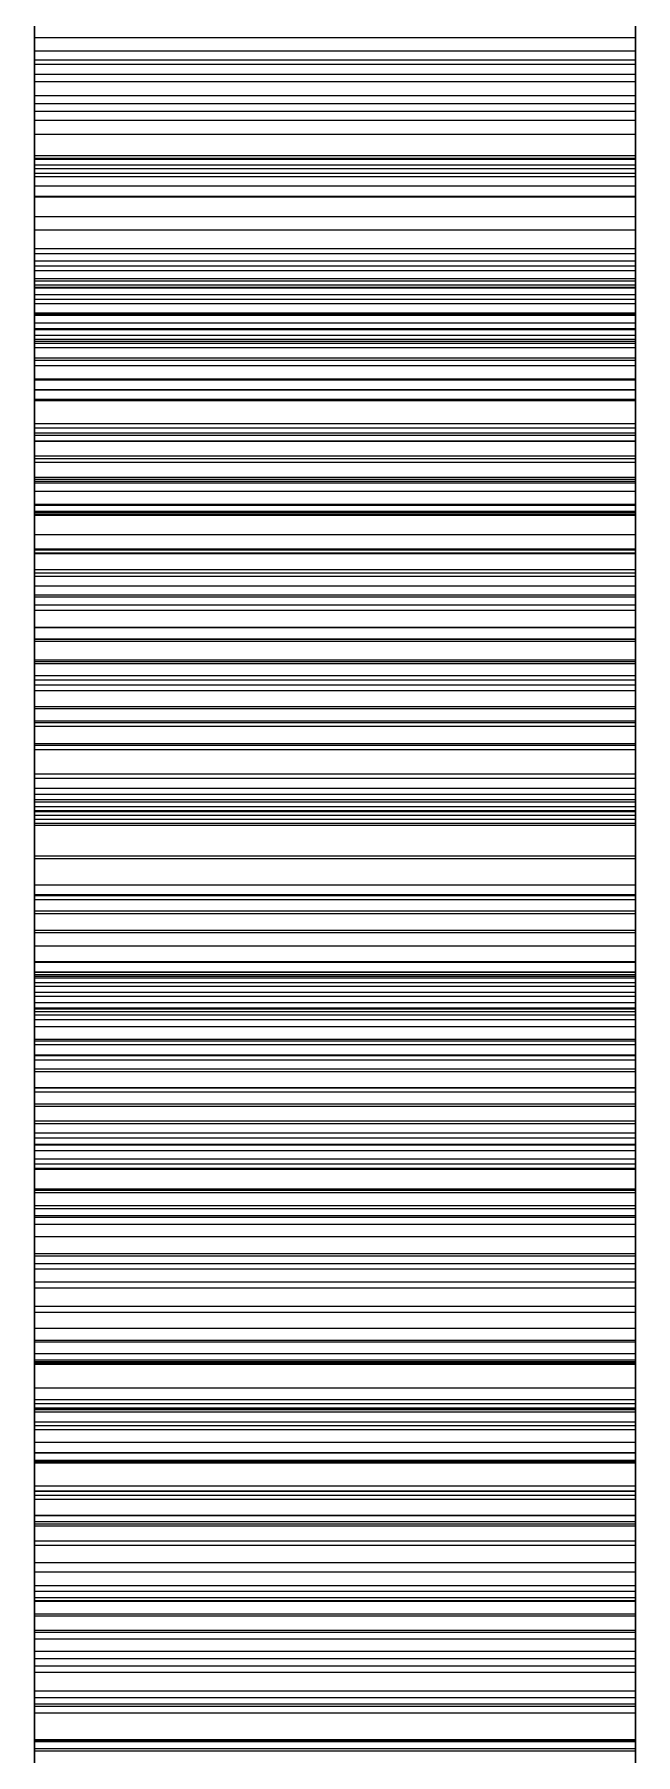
# Paper-space layout '01_三视图' of a CAD drawing. Header units: millimetres. Extents: x 8 to 451, y 8 to 289.
# Drawn here: x 18 to 18.6, y 186.569 to 188.286 of the extents above; entities that cross this region are included whole.
import ezdxf

# ---------------------------------------------------------------- set-up
doc = ezdxf.new("R2010")
doc.units = ezdxf.units.MM
doc.linetypes.add('WP_HIDDEN', pattern=[2.3, 1.5, -0.8])
doc.layers.add('HIDDEN', color=7, linetype='WP_HIDDEN', lineweight=13)
doc.layers.add('VISIBLE', color=7, linetype='CONTINUOUS', lineweight=25)

psp = doc.layouts.new('01_三视图')

# ---------------------------------------------------------------- linework, layer by layer
at = {"layer": 'HIDDEN'}
for points in [[(18, 190.1912), (18, 183.8131)], [(18, 186.0929), (18, 190.1912)], [(18, 190.1912), (18, 186.963)], [(18, 185.884), (18, 190.1912)], [(18, 190.1912), (18, 186.0102)], [(18.6, 190.1912), (18.6, 183.8131)], [(18.6, 186.0102), (18.6, 190.1912)], [(18.6, 190.1912), (18.6, 186.0929)], [(18.6, 190.1912), (18.6, 185.884)], [(18.6, 186.963), (18.6, 190.1912)], [(18, 186.8281), (18, 190.1042)], [(18.6, 190.1042), (18.6, 186.8281)], [(18, 189.4386), (18, 187.1588)], [(18.6, 187.1588), (18.6, 189.4386)], [(18, 189.3559), (18, 187.6417)], [(18.6, 187.6417), (18.6, 189.3559)], [(18, 188.6728), (18, 183.8131)], [(18.6, 183.8131), (18.6, 188.6728)], [(18, 188.4131), (18, 188.2824)], [(18, 188.2001), (18, 188.407)], [(18.6, 188.2824), (18.6, 188.4131)], [(18.6, 188.407), (18.6, 188.2001)], [(18, 188.2693), (18, 188.396)], [(18.6, 188.396), (18.6, 188.2693)], [(18, 188.3577), (18, 188.2601)], [(18, 188.2387), (18, 188.3522)], [(18.6, 188.2601), (18.6, 188.3577)], [(18.6, 188.3522), (18.6, 188.2387)], [(18, 188.3511), (18, 188.256)], [(18, 188.3465), (18, 188.2458)], [(18.6, 188.256), (18.6, 188.3511)], [(18.6, 188.2458), (18.6, 188.3465)], [(18, 188.2247), (18, 188.3279)], [(18, 188.209), (18, 188.3229)], [(18, 188.1862), (18, 188.3204)], [(18, 188.3203), (18, 188.1623)], [(18.6, 188.3279), (18.6, 188.2247)], [(18.6, 188.3229), (18.6, 188.209)], [(18.6, 188.3204), (18.6, 188.1862)], [(18.6, 188.1623), (18.6, 188.3203)], [(18, 188.2856), (18, 188.2168)], [(18.6, 188.2168), (18.6, 188.2856)], [(18, 188.2824), (18, 188.1439)], [(18, 188.2824), (18.6, 188.2824)], [(18, 188.2693), (18.6, 188.2693)], [(18, 188.1344), (18, 188.2693)], [(18.6, 188.1439), (18.6, 188.2824)], [(18.6, 188.2693), (18.6, 188.1344)], [(18, 188.2601), (18, 188.1649)], [(18, 188.2601), (18.6, 188.2601)], [(18, 188.256), (18, 188.1613)], [(18, 188.256), (18.6, 188.256)], [(18.6, 188.1649), (18.6, 188.2601)], [(18.6, 188.1613), (18.6, 188.256)], [(18, 188.2458), (18, 188.1471)], [(18, 188.2458), (18.6, 188.2458)], [(18, 188.1235), (18, 188.2387)], [(18, 188.2387), (18.6, 188.2387)], [(18.6, 188.1471), (18.6, 188.2458)], [(18.6, 188.2387), (18.6, 188.1235)], [(18, 188.1241), (18, 188.2247)], [(18, 188.2247), (18.6, 188.2247)], [(18, 188.2168), (18, 188.1518)], [(18, 188.2168), (18.6, 188.2168)], [(18.6, 188.2247), (18.6, 188.1241)], [(18.6, 188.1518), (18.6, 188.2168)], [(18, 188.1554), (18, 188.209)], [(18, 188.209), (18.6, 188.209)], [(18, 187.9794), (18, 188.2001)], [(18, 188.2001), (18.6, 188.2001)], [(18.6, 188.209), (18.6, 188.1554)], [(18.6, 188.2001), (18.6, 187.9794)], [(18, 188.1862), (18.6, 188.1862)], [(18, 188.0597), (18, 188.1862)], [(18.6, 188.1862), (18.6, 188.0597)], [(18, 188.1649), (18, 188.072)], [(18, 188.1649), (18.6, 188.1649)], [(18.6, 188.072), (18.6, 188.1649)], [(18, 188.1623), (18, 187.9921)], [(18, 188.1623), (18.6, 188.1623)], [(18, 188.1613), (18, 188.067)], [(18, 188.1613), (18.6, 188.1613)], [(18, 188.104), (18, 188.1554)], [(18, 188.1554), (18.6, 188.1554)], [(18, 188.1518), (18, 188.0907)], [(18, 188.1518), (18.6, 188.1518)], [(18, 188.1471), (18, 188.0502)], [(18, 188.1471), (18.6, 188.1471)], [(18.6, 187.9921), (18.6, 188.1623)], [(18.6, 188.067), (18.6, 188.1613)], [(18.6, 188.1554), (18.6, 188.104)], [(18.6, 188.0907), (18.6, 188.1518)], [(18.6, 188.0502), (18.6, 188.1471)], [(18, 188.1439), (18, 187.9977)], [(18, 188.1439), (18.6, 188.1439)], [(18, 188.1344), (18.6, 188.1344)], [(18, 187.9912), (18, 188.1344)], [(18.6, 187.9977), (18.6, 188.1439)], [(18.6, 188.1344), (18.6, 187.9912)], [(18, 188.0262), (18, 188.1241)], [(18, 188.1241), (18.6, 188.1241)], [(18, 188.0066), (18, 188.1235)], [(18, 188.1235), (18.6, 188.1235)], [(18.6, 188.1241), (18.6, 188.0262)], [(18.6, 188.1235), (18.6, 188.0066)], [(18, 188.0548), (18, 188.104)], [(18, 188.104), (18.6, 188.104)], [(18.6, 188.104), (18.6, 188.0548)], [(18, 188.0907), (18, 188.0333)], [(18, 188.0907), (18.6, 188.0907)], [(18.6, 188.0333), (18.6, 188.0907)], [(18, 188.072), (18, 187.9814)], [(18, 188.072), (18.6, 188.072)], [(18, 188.067), (18, 187.9731)], [(18, 188.067), (18.6, 188.067)], [(18.6, 187.9814), (18.6, 188.072)], [(18.6, 187.9731), (18.6, 188.067)], [(18, 188.0597), (18.6, 188.0597)], [(18, 187.9409), (18, 188.0597)], [(18, 188.0078), (18, 188.0548)], [(18, 188.0548), (18.6, 188.0548)], [(18, 188.0502), (18, 187.9554)], [(18, 188.0502), (18.6, 188.0502)], [(18.6, 188.0597), (18.6, 187.9409)], [(18.6, 188.0548), (18.6, 188.0078)], [(18.6, 187.9554), (18.6, 188.0502)], [(18, 188.042), (18, 188.0397)], [(18, 188.0357), (18, 188.042)], [(18, 188.042), (18.6, 188.042)], [(18, 188.0397), (18, 188.0329)], [(18, 188.0397), (18.6, 188.0397)], [(18, 188.017), (18, 188.0357)], [(18, 188.0357), (18.6, 188.0357)], [(18, 188.0333), (18, 188.0055)], [(18, 188.0333), (18.6, 188.0333)], [(18, 188.0329), (18, 188.0216)], [(18, 188.0329), (18.6, 188.0329)], [(18, 187.9309), (18, 188.0262)], [(18, 188.0262), (18.6, 188.0262)], [(18.6, 188.042), (18.6, 188.0357)], [(18.6, 188.0397), (18.6, 188.042)], [(18.6, 188.0329), (18.6, 188.0397)], [(18.6, 188.0357), (18.6, 188.017)], [(18.6, 188.0055), (18.6, 188.0333)], [(18.6, 188.0216), (18.6, 188.0329)], [(18.6, 188.0262), (18.6, 187.9309)], [(18, 188.0216), (18, 188.0058)], [(18, 188.0216), (18.6, 188.0216)], [(18, 187.9857), (18, 188.017)], [(18, 188.017), (18.6, 188.017)], [(18.6, 188.0058), (18.6, 188.0216)], [(18.6, 188.017), (18.6, 187.9857)], [(18, 187.963), (18, 188.0078)], [(18, 188.0078), (18.6, 188.0078)], [(18, 187.8881), (18, 188.0066)], [(18, 188.0066), (18.6, 188.0066)], [(18, 188.0058), (18, 187.9855)], [(18, 188.0058), (18.6, 188.0058)], [(18, 188.0055), (18, 187.9776)], [(18, 188.0055), (18.6, 188.0055)], [(18, 187.9977), (18, 187.8438)], [(18, 187.9977), (18.6, 187.9977)], [(18, 187.9921), (18, 187.8098)], [(18, 187.9921), (18.6, 187.9921)], [(18.6, 188.0078), (18.6, 187.963)], [(18.6, 188.0066), (18.6, 187.8881)], [(18.6, 187.9855), (18.6, 188.0058)], [(18.6, 187.9776), (18.6, 188.0055)], [(18.6, 187.8438), (18.6, 187.9977)], [(18.6, 187.8098), (18.6, 187.9921)], [(18, 187.9912), (18.6, 187.9912)], [(18, 187.8398), (18, 187.9912)], [(18, 187.9419), (18, 187.9857)], [(18, 187.9857), (18.6, 187.9857)], [(18, 187.9855), (18, 187.9606)], [(18, 187.9855), (18.6, 187.9855)], [(18, 187.9814), (18, 187.893)], [(18, 187.9814), (18.6, 187.9814)], [(18, 187.745), (18, 187.9794)], [(18, 187.9794), (18.6, 187.9794)], [(18, 187.9776), (18, 187.9217)], [(18, 187.9776), (18.6, 187.9776)], [(18.6, 187.9912), (18.6, 187.8398)], [(18.6, 187.9857), (18.6, 187.9419)], [(18.6, 187.9606), (18.6, 187.9855)], [(18.6, 187.893), (18.6, 187.9814)], [(18.6, 187.9794), (18.6, 187.745)], [(18.6, 187.9217), (18.6, 187.9776)], [(18, 187.9731), (18, 187.8797)], [(18, 187.9731), (18.6, 187.9731)], [(18, 187.9204), (18, 187.963)], [(18, 187.963), (18.6, 187.963)], [(18, 187.9606), (18, 187.9312)], [(18, 187.9606), (18.6, 187.9606)], [(18.6, 187.8797), (18.6, 187.9731)], [(18.6, 187.963), (18.6, 187.9204)], [(18.6, 187.9312), (18.6, 187.9606)], [(18, 187.9554), (18, 187.8625)], [(18, 187.9554), (18.6, 187.9554)], [(18, 187.8856), (18, 187.9419)], [(18, 187.9419), (18.6, 187.9419)], [(18, 187.9409), (18.6, 187.9409)], [(18, 187.8299), (18, 187.9409)], [(18.6, 187.8625), (18.6, 187.9554)], [(18.6, 187.9419), (18.6, 187.8856)], [(18.6, 187.9409), (18.6, 187.8299)], [(18, 187.9312), (18, 187.8973)], [(18, 187.9312), (18.6, 187.9312)], [(18, 187.8383), (18, 187.9309)], [(18, 187.9309), (18.6, 187.9309)], [(18.6, 187.8973), (18.6, 187.9312)], [(18.6, 187.9309), (18.6, 187.8383)], [(18, 187.9217), (18, 187.8653)], [(18, 187.9217), (18.6, 187.9217)], [(18, 187.8801), (18, 187.9204)], [(18, 187.9204), (18.6, 187.9204)], [(18.6, 187.8653), (18.6, 187.9217)], [(18.6, 187.9204), (18.6, 187.8801)], [(18, 187.8973), (18, 187.8589)], [(18, 187.8973), (18.6, 187.8973)], [(18, 187.893), (18, 187.8071)], [(18, 187.893), (18.6, 187.893)], [(18.6, 187.8589), (18.6, 187.8973)], [(18.6, 187.8071), (18.6, 187.893)], [(18, 187.7678), (18, 187.8881)], [(18, 187.8881), (18.6, 187.8881)], [(18, 187.8168), (18, 187.8856)], [(18, 187.8856), (18.6, 187.8856)], [(18, 187.8419), (18, 187.8801)], [(18, 187.8801), (18.6, 187.8801)], [(18, 187.8797), (18, 187.7866)], [(18, 187.8797), (18.6, 187.8797)], [(18.6, 187.8881), (18.6, 187.7678)], [(18.6, 187.8856), (18.6, 187.8168)], [(18.6, 187.8801), (18.6, 187.8419)], [(18.6, 187.7866), (18.6, 187.8797)], [(18, 187.8653), (18, 187.8087)], [(18, 187.8653), (18.6, 187.8653)], [(18, 187.8625), (18, 187.7715)], [(18, 187.8625), (18.6, 187.8625)], [(18, 187.8589), (18, 187.816)], [(18, 187.8589), (18.6, 187.8589)], [(18.6, 187.8087), (18.6, 187.8653)], [(18.6, 187.7715), (18.6, 187.8625)], [(18.6, 187.816), (18.6, 187.8589)], [(18, 187.8438), (18, 187.6822)], [(18, 187.8438), (18.6, 187.8438)], [(18, 187.806), (18, 187.8419)], [(18, 187.8419), (18.6, 187.8419)], [(18, 187.8398), (18.6, 187.8398)], [(18, 187.6801), (18, 187.8398)], [(18, 187.7483), (18, 187.8383)], [(18, 187.8383), (18.6, 187.8383)], [(18.6, 187.6822), (18.6, 187.8438)], [(18.6, 187.8419), (18.6, 187.806)], [(18.6, 187.8398), (18.6, 187.6801)], [(18.6, 187.8383), (18.6, 187.7483)], [(18, 187.8299), (18.6, 187.8299)], [(18, 187.7266), (18, 187.8299)], [(18.6, 187.8299), (18.6, 187.7266)], [(18, 187.7355), (18, 187.8168)], [(18, 187.8168), (18.6, 187.8168)], [(18, 187.816), (18, 187.7685)], [(18, 187.816), (18.6, 187.816)], [(18, 187.8098), (18, 187.6152)], [(18, 187.8098), (18.6, 187.8098)], [(18, 187.8087), (18, 187.7517)], [(18, 187.8087), (18.6, 187.8087)], [(18, 187.8071), (18, 187.7244)], [(18, 187.8071), (18.6, 187.8071)], [(18, 187.7722), (18, 187.806)], [(18, 187.806), (18.6, 187.806)], [(18.6, 187.8168), (18.6, 187.7355)], [(18.6, 187.7685), (18.6, 187.816)], [(18.6, 187.6152), (18.6, 187.8098)], [(18.6, 187.7517), (18.6, 187.8087)], [(18.6, 187.7244), (18.6, 187.8071)], [(18.6, 187.806), (18.6, 187.7722)], [(18, 187.7866), (18, 187.6939)], [(18, 187.7866), (18.6, 187.7866)], [(18.6, 187.6939), (18.6, 187.7866)], [(18, 187.7111), (18, 187.7722)], [(18, 187.7722), (18.6, 187.7722)], [(18, 187.7715), (18, 187.6825)], [(18, 187.7715), (18.6, 187.7715)], [(18, 187.7685), (18, 187.7165)], [(18, 187.7685), (18.6, 187.7685)], [(18.6, 187.7722), (18.6, 187.7111)], [(18.6, 187.6825), (18.6, 187.7715)], [(18.6, 187.7165), (18.6, 187.7685)], [(18, 187.6458), (18, 187.7678)], [(18, 187.7678), (18.6, 187.7678)], [(18, 187.7517), (18, 187.6943)], [(18, 187.7517), (18.6, 187.7517)], [(18.6, 187.7678), (18.6, 187.6458)], [(18.6, 187.6943), (18.6, 187.7517)], [(18, 187.6615), (18, 187.7483)], [(18, 187.7483), (18.6, 187.7483)], [(18, 187.4967), (18, 187.745)], [(18, 187.745), (18.6, 187.745)], [(18, 187.6417), (18, 187.7355)], [(18, 187.7355), (18.6, 187.7355)], [(18.6, 187.7483), (18.6, 187.6615)], [(18.6, 187.745), (18.6, 187.4967)], [(18.6, 187.7355), (18.6, 187.6417)], [(18, 187.7266), (18.6, 187.7266)], [(18, 187.6311), (18, 187.7266)], [(18, 187.7244), (18, 187.6461)], [(18, 187.7244), (18.6, 187.7244)], [(18.6, 187.7266), (18.6, 187.6311)], [(18.6, 187.6461), (18.6, 187.7244)], [(18, 187.7165), (18, 187.66)], [(18, 187.7165), (18.6, 187.7165)], [(18, 187.658), (18, 187.7111)], [(18, 187.7111), (18.6, 187.7111)], [(18.6, 187.66), (18.6, 187.7165)], [(18.6, 187.7111), (18.6, 187.658)], [(18, 187.6943), (18, 187.6367)], [(18, 187.6943), (18.6, 187.6943)], [(18, 187.6939), (18, 187.6009)], [(18, 187.6939), (18.6, 187.6939)], [(18.6, 187.6367), (18.6, 187.6943)], [(18.6, 187.6009), (18.6, 187.6939)], [(18, 187.6825), (18, 187.5955)], [(18, 187.6825), (18.6, 187.6825)], [(18, 187.6822), (18, 187.3359)], [(18, 187.6822), (18.6, 187.6822)], [(18, 187.6801), (18.6, 187.6801)], [(18, 187.3359), (18, 187.6801)], [(18.6, 187.5955), (18.6, 187.6825)], [(18.6, 187.3359), (18.6, 187.6822)], [(18.6, 187.6801), (18.6, 187.3359)], [(18, 187.5782), (18, 187.6615)], [(18, 187.6615), (18.6, 187.6615)], [(18, 187.66), (18, 187.599)], [(18, 187.66), (18.6, 187.66)], [(18, 187.6132), (18, 187.658)], [(18, 187.658), (18.6, 187.658)], [(18.6, 187.6615), (18.6, 187.5782)], [(18.6, 187.599), (18.6, 187.66)], [(18.6, 187.658), (18.6, 187.6132)], [(18, 187.6461), (18, 187.5721)], [(18, 187.6461), (18.6, 187.6461)], [(18, 187.5221), (18, 187.6458)], [(18, 187.6458), (18.6, 187.6458)], [(18, 187.6417), (18.6, 187.6417)], [(18, 187.6367), (18, 187.5786)], [(18, 187.6367), (18.6, 187.6367)], [(18.6, 187.5721), (18.6, 187.6461)], [(18.6, 187.6458), (18.6, 187.5221)], [(18.6, 187.5786), (18.6, 187.6367)], [(18, 187.6311), (18.6, 187.6311)], [(18, 187.5434), (18, 187.6311)], [(18, 187.6152), (18, 187.4086)], [(18, 187.6152), (18.6, 187.6152)], [(18.6, 187.6311), (18.6, 187.5434)], [(18.6, 187.4086), (18.6, 187.6152)], [(18, 187.5765), (18, 187.6132)], [(18, 187.6132), (18.6, 187.6132)], [(18, 187.6009), (18, 187.5066)], [(18, 187.6009), (18.6, 187.6009)], [(18, 187.599), (18, 187.5334)], [(18, 187.599), (18.6, 187.599)], [(18.6, 187.6132), (18.6, 187.5765)], [(18.6, 187.5066), (18.6, 187.6009)], [(18.6, 187.5334), (18.6, 187.599)], [(18, 187.5955), (18, 187.5104)], [(18, 187.5955), (18.6, 187.5955)], [(18.6, 187.5104), (18.6, 187.5955)], [(18, 187.5786), (18, 187.4659)], [(18, 187.4986), (18, 187.5782)], [(18, 187.5782), (18.6, 187.5782)], [(18, 187.5479), (18, 187.5765)], [(18, 187.5765), (18.6, 187.5765)], [(18, 187.5721), (18, 187.5025)], [(18, 187.5721), (18.6, 187.5721)], [(18.6, 187.4659), (18.6, 187.5786)], [(18.6, 187.5782), (18.6, 187.4986)], [(18.6, 187.5765), (18.6, 187.5479)], [(18.6, 187.5025), (18.6, 187.5721)], [(18, 187.5275), (18, 187.5479)], [(18, 187.5479), (18.6, 187.5479)], [(18.6, 187.5479), (18.6, 187.5275)], [(18, 187.5434), (18.6, 187.5434)], [(18, 187.4633), (18, 187.5434)], [(18, 187.5334), (18, 187.4633)], [(18, 187.5334), (18.6, 187.5334)], [(18.6, 187.5434), (18.6, 187.4633)], [(18.6, 187.4633), (18.6, 187.5334)], [(18, 187.5153), (18, 187.5275)], [(18, 187.5275), (18.6, 187.5275)], [(18, 187.392), (18, 187.5221)], [(18, 187.5221), (18.6, 187.5221)], [(18, 187.5199), (18, 187.5112)], [(18, 186.8325), (18, 187.5199)], [(18, 187.5199), (18.6, 187.5199)], [(18, 187.5112), (18, 187.5153)], [(18, 187.5153), (18.6, 187.5153)], [(18, 187.5112), (18.6, 187.5112)], [(18.6, 187.5275), (18.6, 187.5153)], [(18.6, 187.5221), (18.6, 187.392)], [(18.6, 187.5199), (18.6, 186.8325)], [(18.6, 187.5112), (18.6, 187.5199)], [(18.6, 187.5153), (18.6, 187.5112)], [(18, 187.5104), (18, 187.4273)], [(18, 187.5104), (18.6, 187.5104)], [(18, 187.5066), (18, 187.4111)], [(18, 187.5066), (18.6, 187.5066)], [(18, 187.5025), (18, 187.4372)], [(18, 187.5025), (18.6, 187.5025)], [(18, 187.4226), (18, 187.4986)], [(18, 187.4986), (18.6, 187.4986)], [(18, 187.2346), (18, 187.4967)], [(18, 187.4967), (18.6, 187.4967)], [(18.6, 187.4273), (18.6, 187.5104)], [(18.6, 187.4111), (18.6, 187.5066)], [(18.6, 187.4372), (18.6, 187.5025)], [(18.6, 187.4986), (18.6, 187.4226)], [(18.6, 187.4967), (18.6, 187.2346)], [(18, 187.4659), (18, 187.3606)], [(18, 187.4659), (18.6, 187.4659)], [(18, 187.4633), (18, 187.3897)], [(18, 187.4633), (18.6, 187.4633)], [(18, 187.4265), (18, 187.4633)], [(18.6, 187.3606), (18.6, 187.4659)], [(18.6, 187.3897), (18.6, 187.4633)], [(18.6, 187.4633), (18.6, 187.4265)], [(18, 187.4372), (18, 187.3763)], [(18, 187.4372), (18.6, 187.4372)], [(18, 187.4273), (18, 187.3461)], [(18, 187.4273), (18.6, 187.4273)], [(18, 187.4265), (18.6, 187.4265)], [(18, 187.392), (18, 187.4265)], [(18.6, 187.3763), (18.6, 187.4372)], [(18.6, 187.3461), (18.6, 187.4273)], [(18.6, 187.4265), (18.6, 187.392)], [(18, 187.3501), (18, 187.4226)], [(18, 187.4226), (18.6, 187.4226)], [(18, 187.4111), (18, 187.3143)], [(18, 187.4111), (18.6, 187.4111)], [(18, 187.4086), (18, 187.1897)], [(18, 187.4086), (18.6, 187.4086)], [(18.6, 187.4226), (18.6, 187.3501)], [(18.6, 187.3143), (18.6, 187.4111)], [(18.6, 187.1897), (18.6, 187.4086)], [(18, 187.2508), (18, 187.392)], [(18, 187.392), (18.6, 187.392)], [(18, 187.392), (18.6, 187.392)], [(18, 187.3598), (18, 187.392)], [(18.6, 187.392), (18.6, 187.2508)], [(18.6, 187.392), (18.6, 187.3598)], [(18, 187.3897), (18, 187.3135)], [(18, 187.3897), (18.6, 187.3897)], [(18, 187.3763), (18, 187.3198)], [(18, 187.3763), (18.6, 187.3763)], [(18.6, 187.3135), (18.6, 187.3897)], [(18.6, 187.3198), (18.6, 187.3763)], [(18, 187.3606), (18, 187.3106)], [(18, 187.3606), (18.6, 187.3606)], [(18, 187.3598), (18.6, 187.3598)], [(18, 187.3301), (18, 187.3598)], [(18.6, 187.3106), (18.6, 187.3606)], [(18.6, 187.3598), (18.6, 187.3301)], [(18, 187.3502), (18, 187.3475)], [(18, 187.3442), (18, 187.3502)], [(18, 187.3502), (18.6, 187.3502)], [(18, 187.2813), (18, 187.3501)], [(18, 187.3501), (18.6, 187.3501)], [(18, 187.3475), (18, 187.3395)], [(18, 187.3475), (18.6, 187.3475)], [(18, 187.3461), (18, 187.2669)], [(18, 187.3461), (18.6, 187.3461)], [(18, 187.326), (18, 187.3442)], [(18, 187.3442), (18.6, 187.3442)], [(18, 187.3395), (18, 187.3261)], [(18, 187.3395), (18.6, 187.3395)], [(18.6, 187.3502), (18.6, 187.3442)], [(18.6, 187.3475), (18.6, 187.3502)], [(18.6, 187.3501), (18.6, 187.2813)], [(18.6, 187.3395), (18.6, 187.3475)], [(18.6, 187.2669), (18.6, 187.3461)], [(18.6, 187.3442), (18.6, 187.326)], [(18.6, 187.3261), (18.6, 187.3395)], [(18, 187.3359), (18, 186.9587)], [(18, 187.3359), (18.6, 187.3359)], [(18, 187.3301), (18.6, 187.3301)], [(18, 187.3027), (18, 187.3301)], [(18, 187.3261), (18, 187.3073)], [(18, 187.3261), (18.6, 187.3261)], [(18, 187.2958), (18, 187.326)], [(18, 187.326), (18.6, 187.326)], [(18.6, 186.9587), (18.6, 187.3359)], [(18.6, 187.3301), (18.6, 187.3027)], [(18.6, 187.3073), (18.6, 187.3261)], [(18.6, 187.326), (18.6, 187.2958)], [(18, 187.3198), (18, 187.2676)], [(18, 187.3198), (18.6, 187.3198)], [(18, 187.3143), (18, 187.2164)], [(18, 187.3143), (18.6, 187.3143)], [(18, 187.3135), (18, 187.2347)], [(18, 187.3135), (18.6, 187.3135)], [(18, 187.3106), (18, 187.2625)], [(18, 187.3106), (18.6, 187.3106)], [(18, 187.3073), (18, 187.2831)], [(18, 187.3073), (18.6, 187.3073)], [(18.6, 187.2676), (18.6, 187.3198)], [(18.6, 187.2164), (18.6, 187.3143)], [(18.6, 187.2347), (18.6, 187.3135)], [(18.6, 187.2625), (18.6, 187.3106)], [(18.6, 187.2831), (18.6, 187.3073)], [(18, 187.3027), (18.6, 187.3027)], [(18, 187.2778), (18, 187.3027)], [(18, 187.2534), (18, 187.2958)], [(18, 187.2958), (18.6, 187.2958)], [(18.6, 187.3027), (18.6, 187.2778)], [(18.6, 187.2958), (18.6, 187.2534)], [(18, 187.2831), (18, 187.2536)], [(18, 187.2831), (18.6, 187.2831)], [(18, 187.2161), (18, 187.2813)], [(18, 187.2813), (18.6, 187.2813)], [(18, 187.2778), (18.6, 187.2778)], [(18, 187.2349), (18, 187.2778)], [(18.6, 187.2536), (18.6, 187.2831)], [(18.6, 187.2813), (18.6, 187.2161)], [(18.6, 187.2778), (18.6, 187.2349)], [(18, 187.2676), (18, 187.2306)], [(18, 187.2676), (18.6, 187.2676)], [(18, 187.2669), (18, 187.1896)], [(18, 187.2669), (18.6, 187.2669)], [(18, 187.2625), (18, 187.2163)], [(18, 187.2625), (18.6, 187.2625)], [(18.6, 187.2306), (18.6, 187.2676)], [(18.6, 187.1896), (18.6, 187.2669)], [(18.6, 187.2163), (18.6, 187.2625)], [(18, 187.2536), (18, 187.2187)], [(18, 187.2536), (18.6, 187.2536)], [(18, 187.199), (18, 187.2534)], [(18, 187.2534), (18.6, 187.2534)], [(18, 187.0986), (18, 187.2508)], [(18, 187.2508), (18.6, 187.2508)], [(18.6, 187.2187), (18.6, 187.2536)], [(18.6, 187.2534), (18.6, 187.199)], [(18.6, 187.2508), (18.6, 187.0986)], [(18, 187.2349), (18.6, 187.2349)], [(18, 187.2016), (18, 187.2349)], [(18, 187.2347), (18, 187.1534)], [(18, 187.2347), (18.6, 187.2347)], [(18, 186.9587), (18, 187.2346)], [(18, 187.2346), (18.6, 187.2346)], [(18, 187.2306), (18, 187.1848)], [(18, 187.2306), (18.6, 187.2306)], [(18.6, 187.2349), (18.6, 187.2016)], [(18.6, 187.1534), (18.6, 187.2347)], [(18.6, 187.2346), (18.6, 186.9587)], [(18.6, 187.1848), (18.6, 187.2306)], [(18, 187.2187), (18, 187.1784)], [(18, 187.2187), (18.6, 187.2187)], [(18, 187.2164), (18, 187.1172)], [(18, 187.2164), (18.6, 187.2164)], [(18, 187.2163), (18, 187.1719)], [(18, 187.2163), (18.6, 187.2163)], [(18, 187.1544), (18, 187.2161)], [(18, 187.2161), (18.6, 187.2161)], [(18.6, 187.1784), (18.6, 187.2187)], [(18.6, 187.1172), (18.6, 187.2164)], [(18.6, 187.1719), (18.6, 187.2163)], [(18.6, 187.2161), (18.6, 187.1544)], [(18, 187.2016), (18.6, 187.2016)], [(18, 187.1778), (18, 187.2016)], [(18, 187.1324), (18, 187.199)], [(18, 187.199), (18.6, 187.199)], [(18, 187.1897), (18, 186.9587)], [(18, 187.1897), (18.6, 187.1897)], [(18, 187.1896), (18, 187.1143)], [(18, 187.1896), (18.6, 187.1896)], [(18.6, 187.2016), (18.6, 187.1778)], [(18.6, 187.199), (18.6, 187.1324)], [(18.6, 186.9587), (18.6, 187.1897)], [(18.6, 187.1143), (18.6, 187.1896)], [(18, 187.1848), (18, 187.1302)], [(18, 187.1848), (18.6, 187.1848)], [(18, 187.1784), (18, 187.1338)], [(18, 187.1784), (18.6, 187.1784)], [(18, 187.1778), (18.6, 187.1778)], [(18, 187.1636), (18, 187.1778)], [(18, 187.1719), (18, 187.1055)], [(18, 187.1719), (18.6, 187.1719)], [(18.6, 187.1302), (18.6, 187.1848)], [(18.6, 187.1338), (18.6, 187.1784)], [(18.6, 187.1778), (18.6, 187.1636)], [(18.6, 187.1055), (18.6, 187.1719)], [(18, 187.1636), (18.6, 187.1636)], [(18, 187.1588), (18, 187.1636)], [(18, 187.1588), (18.6, 187.1588)], [(18, 187.1073), (18, 187.1544)], [(18, 187.1544), (18.6, 187.1544)], [(18, 187.1534), (18, 187.0694)], [(18, 187.1534), (18.6, 187.1534)], [(18.6, 187.1636), (18.6, 187.1588)], [(18.6, 187.1544), (18.6, 187.1073)], [(18.6, 187.0694), (18.6, 187.1534)], [(18, 187.1338), (18, 187.0861)], [(18, 187.1338), (18.6, 187.1338)], [(18.6, 187.0861), (18.6, 187.1338)], [(18, 187.0538), (18, 187.1324)], [(18, 187.1324), (18.6, 187.1324)], [(18, 187.1302), (18, 187.0669)], [(18, 187.1302), (18.6, 187.1302)], [(18, 187.1172), (18, 187.0168)], [(18, 187.1172), (18.6, 187.1172)], [(18.6, 187.1324), (18.6, 187.0538)], [(18.6, 187.0669), (18.6, 187.1302)], [(18.6, 187.0168), (18.6, 187.1172)], [(18, 187.1143), (18, 187.0409)], [(18, 187.1143), (18.6, 187.1143)], [(18, 187.0594), (18, 187.1073)], [(18, 187.1073), (18.6, 187.1073)], [(18, 187.1055), (18, 187.0349)], [(18, 187.1055), (18.6, 187.1055)], [(18.6, 187.0409), (18.6, 187.1143)], [(18.6, 187.1073), (18.6, 187.0594)], [(18.6, 187.0349), (18.6, 187.1055)], [(18, 186.9353), (18, 187.0986)], [(18, 187.0986), (18.6, 187.0986)], [(18, 187.0861), (18, 187.0351)], [(18, 187.0861), (18.6, 187.0861)], [(18.6, 187.0986), (18.6, 186.9353)], [(18.6, 187.0351), (18.6, 187.0861)], [(18, 187.0694), (18, 186.9829)], [(18, 187.0694), (18.6, 187.0694)], [(18, 187.0669), (18, 186.9948)], [(18, 187.0669), (18.6, 187.0669)], [(18.6, 186.9829), (18.6, 187.0694)], [(18.6, 186.9948), (18.6, 187.0669)], [(18, 187.0108), (18, 187.0594)], [(18, 187.0594), (18.6, 187.0594)], [(18, 186.963), (18, 187.0538)], [(18, 187.0538), (18.6, 187.0538)], [(18.6, 187.0594), (18.6, 187.0108)], [(18.6, 187.0538), (18.6, 186.963)], [(18, 187.0409), (18, 186.9695)], [(18, 187.0409), (18.6, 187.0409)], [(18, 187.0351), (18, 186.981)], [(18, 187.0351), (18.6, 187.0351)], [(18, 187.0349), (18, 186.9601)], [(18, 187.0349), (18.6, 187.0349)], [(18.6, 186.9695), (18.6, 187.0409)], [(18.6, 186.981), (18.6, 187.0351)], [(18.6, 186.9601), (18.6, 187.0349)], [(18, 187.0168), (18, 186.9152)], [(18, 187.0168), (18.6, 187.0168)], [(18.6, 186.9152), (18.6, 187.0168)], [(18, 186.9614), (18, 187.0108)], [(18, 187.0108), (18.6, 187.0108)], [(18.6, 187.0108), (18.6, 186.9614)], [(18, 186.9948), (18, 186.9139)], [(18, 186.9948), (18.6, 186.9948)], [(18, 186.9829), (18, 186.8937)], [(18, 186.9829), (18.6, 186.9829)], [(18, 186.981), (18, 186.9236)], [(18, 186.981), (18.6, 186.981)], [(18.6, 186.9139), (18.6, 186.9948)], [(18.6, 186.8937), (18.6, 186.9829)], [(18.6, 186.9236), (18.6, 186.981)], [(18, 186.9695), (18, 186.9013)], [(18, 186.9695), (18.6, 186.9695)], [(18, 186.963), (18, 186.6651)], [(18, 186.9135), (18, 186.963)], [(18, 186.963), (18.6, 186.963)], [(18.6, 186.9013), (18.6, 186.9695)], [(18.6, 186.6651), (18.6, 186.963)], [(18.6, 186.963), (18.6, 186.9135)], [(18, 186.9113), (18, 186.9614)], [(18, 186.9614), (18.6, 186.9614)], [(18, 186.9601), (18, 186.8809)], [(18, 186.9601), (18.6, 186.9601)], [(18, 186.738), (18, 186.9587)], [(18, 186.9587), (18, 186.6848)], [(18, 186.9587), (18.6, 186.9587)], [(18, 186.9587), (18, 186.5824)], [(18, 186.5834), (18, 186.9587)], [(18.6, 186.9614), (18.6, 186.9113)], [(18.6, 186.8809), (18.6, 186.9601)], [(18.6, 186.9587), (18.6, 186.738)], [(18.6, 186.6848), (18.6, 186.9587)], [(18.6, 186.5824), (18.6, 186.9587)], [(18.6, 186.9587), (18.6, 186.5834)], [(18, 186.7609), (18, 186.9353)], [(18, 186.9353), (18.6, 186.9353)], [(18.6, 186.9353), (18.6, 186.7609)], [(18, 186.9236), (18, 186.8631)], [(18, 186.9236), (18.6, 186.9236)], [(18, 186.9195), (18, 186.9141)], [(18, 186.914), (18, 186.9195)], [(18, 186.9195), (18.6, 186.9195)], [(18, 186.9152), (18, 186.8082)], [(18, 186.9152), (18.6, 186.9152)], [(18, 186.9141), (18, 186.8978)], [(18, 186.9141), (18.6, 186.9141)], [(18, 186.8976), (18, 186.914)], [(18, 186.914), (18.6, 186.914)], [(18, 186.9139), (18, 186.8243)], [(18, 186.9139), (18.6, 186.9139)], [(18, 186.8618), (18, 186.9135)], [(18, 186.9135), (18.6, 186.9135)], [(18, 186.8604), (18, 186.9113)], [(18, 186.9113), (18.6, 186.9113)], [(18.6, 186.8631), (18.6, 186.9236)], [(18.6, 186.9195), (18.6, 186.914)], [(18.6, 186.9141), (18.6, 186.9195)], [(18.6, 186.8082), (18.6, 186.9152)], [(18.6, 186.8978), (18.6, 186.9141)], [(18.6, 186.914), (18.6, 186.8976)], [(18.6, 186.8243), (18.6, 186.9139)], [(18.6, 186.9135), (18.6, 186.8618)], [(18.6, 186.9113), (18.6, 186.8604)], [(18, 186.9013), (18, 186.8375)], [(18, 186.9013), (18.6, 186.9013)], [(18, 186.8978), (18, 186.8706)], [(18, 186.8978), (18.6, 186.8978)], [(18, 186.8703), (18, 186.8976)], [(18, 186.8976), (18.6, 186.8976)], [(18, 186.8937), (18, 186.802)], [(18, 186.8937), (18.6, 186.8937)], [(18.6, 186.8375), (18.6, 186.9013)], [(18.6, 186.8706), (18.6, 186.8978)], [(18.6, 186.8976), (18.6, 186.8703)], [(18.6, 186.802), (18.6, 186.8937)], [(18, 186.8809), (18, 186.7975)], [(18, 186.8809), (18.6, 186.8809)], [(18.6, 186.7975), (18.6, 186.8809)], [(18, 186.8706), (18, 186.8325)], [(18, 186.8706), (18.6, 186.8706)], [(18, 186.832), (18, 186.8703)], [(18, 186.8703), (18.6, 186.8703)], [(18, 186.8631), (18, 186.7994)], [(18, 186.8631), (18.6, 186.8631)], [(18, 186.8079), (18, 186.8618)], [(18, 186.8618), (18.6, 186.8618)], [(18, 186.7564), (18, 186.8604)], [(18, 186.8604), (18.6, 186.8604)], [(18.6, 186.8325), (18.6, 186.8706)], [(18.6, 186.8703), (18.6, 186.832)], [(18.6, 186.7994), (18.6, 186.8631)], [(18.6, 186.8618), (18.6, 186.8079)], [(18.6, 186.8604), (18.6, 186.7564)], [(18, 186.8375), (18, 186.7781)], [(18, 186.8375), (18.6, 186.8375)], [(18, 186.8325), (18.6, 186.8325)], [(18, 186.7827), (18, 186.832)], [(18, 186.832), (18.6, 186.832)], [(18, 186.7324), (18, 186.8281)], [(18, 186.8281), (18.6, 186.8281)], [(18.6, 186.7781), (18.6, 186.8375)], [(18.6, 186.832), (18.6, 186.7827)], [(18.6, 186.8281), (18.6, 186.7324)], [(18, 186.8243), (18, 186.7259)], [(18, 186.8243), (18.6, 186.8243)], [(18, 186.8082), (18, 186.6916)], [(18, 186.8082), (18.6, 186.8082)], [(18, 186.7517), (18, 186.8079)], [(18, 186.8079), (18.6, 186.8079)], [(18.6, 186.7259), (18.6, 186.8243)], [(18.6, 186.6916), (18.6, 186.8082)], [(18.6, 186.8079), (18.6, 186.7517)], [(18, 186.802), (18, 186.7078)], [(18, 186.802), (18.6, 186.802)], [(18, 186.7994), (18, 186.7324)], [(18, 186.7994), (18.6, 186.7994)], [(18, 186.7975), (18, 186.7097)], [(18, 186.7975), (18.6, 186.7975)], [(18.6, 186.7078), (18.6, 186.802)], [(18.6, 186.7324), (18.6, 186.7994)], [(18.6, 186.7097), (18.6, 186.7975)], [(18, 186.7225), (18, 186.7827)], [(18, 186.7827), (18.6, 186.7827)], [(18, 186.7781), (18, 186.7231)], [(18, 186.7781), (18.6, 186.7781)], [(18.6, 186.7827), (18.6, 186.7225)], [(18.6, 186.7231), (18.6, 186.7781)], [(18, 186.5754), (18, 186.7609)], [(18, 186.7609), (18.6, 186.7609)], [(18, 186.6578), (18, 186.7564)], [(18.6, 186.7609), (18.6, 186.5754)], [(18.6, 186.7564), (18.6, 186.6578)], [(18, 186.6934), (18, 186.7517)], [(18, 186.7517), (18.6, 186.7517)], [(18.6, 186.7517), (18.6, 186.6934)], [(18, 186.5251), (18, 186.738)], [(18, 186.738), (18.6, 186.738)], [(18, 186.7324), (18.6, 186.7324)], [(18, 186.7259), (18, 186.6199)], [(18, 186.7259), (18.6, 186.7259)], [(18, 186.7231), (18, 186.6724)], [(18, 186.7231), (18.6, 186.7231)], [(18, 186.6514), (18, 186.7225)], [(18, 186.7225), (18.6, 186.7225)], [(18.6, 186.738), (18.6, 186.5251)], [(18.6, 186.6199), (18.6, 186.7259)], [(18.6, 186.6724), (18.6, 186.7231)], [(18.6, 186.7225), (18.6, 186.6514)], [(18, 186.7097), (18, 186.6177)], [(18, 186.7097), (18.6, 186.7097)], [(18, 186.7078), (18, 186.6109)], [(18, 186.7078), (18.6, 186.7078)], [(18.6, 186.6177), (18.6, 186.7097)], [(18.6, 186.6109), (18.6, 186.7078)], [(18, 186.6328), (18, 186.6934)], [(18, 186.6934), (18.6, 186.6934)], [(18, 186.6916), (18, 186.4301)], [(18, 186.6916), (18.6, 186.6916)], [(18.6, 186.6934), (18.6, 186.6328)], [(18.6, 186.4301), (18.6, 186.6916)], [(18, 186.6848), (18, 186.4245)], [(18, 186.6848), (18.6, 186.6848)], [(18, 186.6724), (18, 186.6262)], [(18, 186.6724), (18.6, 186.6724)], [(18.6, 186.4245), (18.6, 186.6848)], [(18.6, 186.6262), (18.6, 186.6724)], [(18, 186.6651), (18, 186.3716)], [(18, 186.6651), (18.6, 186.6651)], [(18, 186.5731), (18, 186.6578)], [(18, 186.6578), (18.6, 186.6578)], [(18.6, 186.3716), (18.6, 186.6651)], [(18.6, 186.6578), (18.6, 186.5731)], [(18, 186.5693), (18, 186.6514)], [(18, 186.6514), (18.6, 186.6514)], [(18.6, 186.6514), (18.6, 186.5693)], [(18, 186.5051), (18, 186.6328)], [(18, 186.6328), (18.6, 186.6328)], [(18, 186.6262), (18, 186.5844)], [(18, 186.6262), (18.6, 186.6262)], [(18, 186.6199), (18, 186.5074)], [(18, 186.6199), (18.6, 186.6199)], [(18.6, 186.6328), (18.6, 186.5051)], [(18.6, 186.5844), (18.6, 186.6262)], [(18.6, 186.5074), (18.6, 186.6199)], [(18, 186.6177), (18, 186.5214)], [(18, 186.6177), (18.6, 186.6177)], [(18, 186.6109), (18, 186.5114)], [(18, 186.6109), (18.6, 186.6109)], [(18.6, 186.5214), (18.6, 186.6177)], [(18.6, 186.5114), (18.6, 186.6109)], [(18, 186.5844), (18, 186.547)], [(18, 186.5844), (18.6, 186.5844)], [(18.6, 186.547), (18.6, 186.5844)], [(18, 186.5834), (18.6, 186.5834)], [(18, 186.2408), (18, 186.5834)], [(18, 186.5824), (18, 186.239)], [(18, 186.5824), (18.6, 186.5824)], [(18, 186.3788), (18, 186.5754)], [(18, 186.5754), (18.6, 186.5754)], [(18, 186.5023), (18, 186.5731)], [(18, 186.5731), (18.6, 186.5731)], [(18.6, 186.5834), (18.6, 186.2408)], [(18.6, 186.239), (18.6, 186.5824)], [(18.6, 186.5754), (18.6, 186.3788)], [(18.6, 186.5731), (18.6, 186.5023)]]:
    psp.add_lwpolyline(points, dxfattribs=at)
at = {"layer": 'VISIBLE'}
psp.add_lwpolyline([(18, 172), (18, 202)], dxfattribs=at)

doc.saveas('drawing.dxf')
